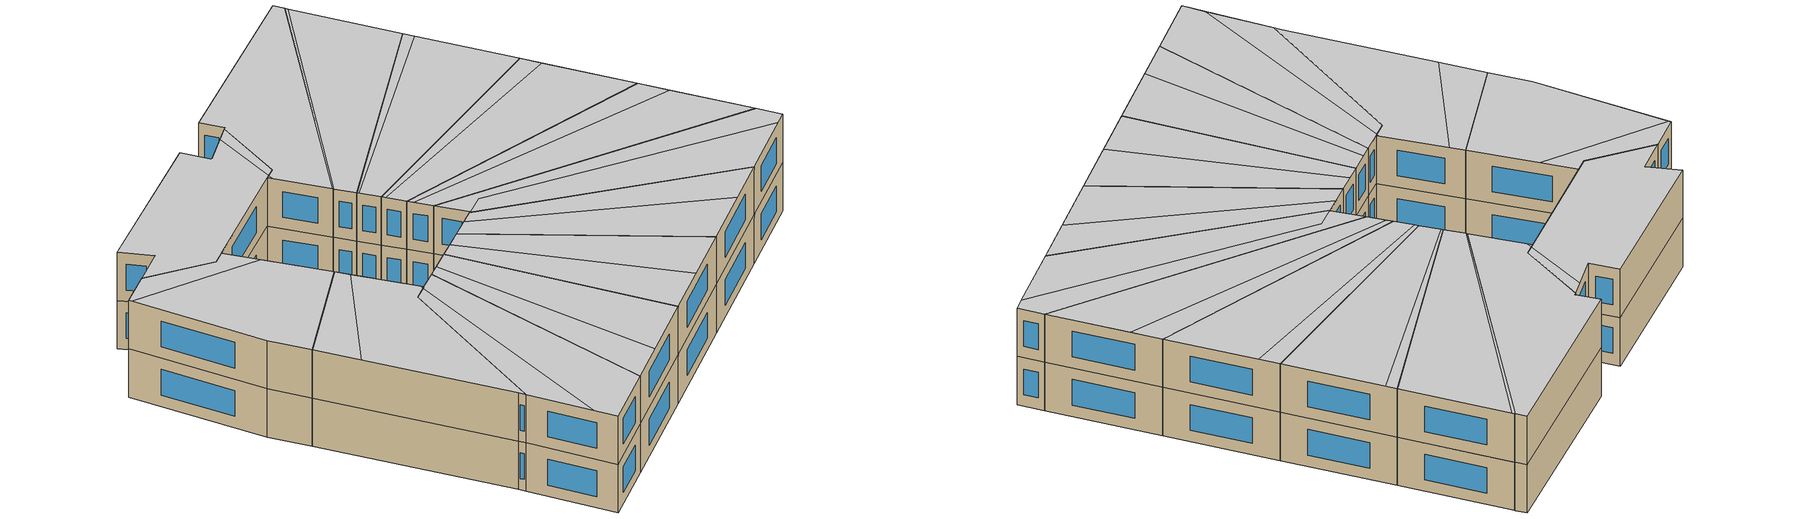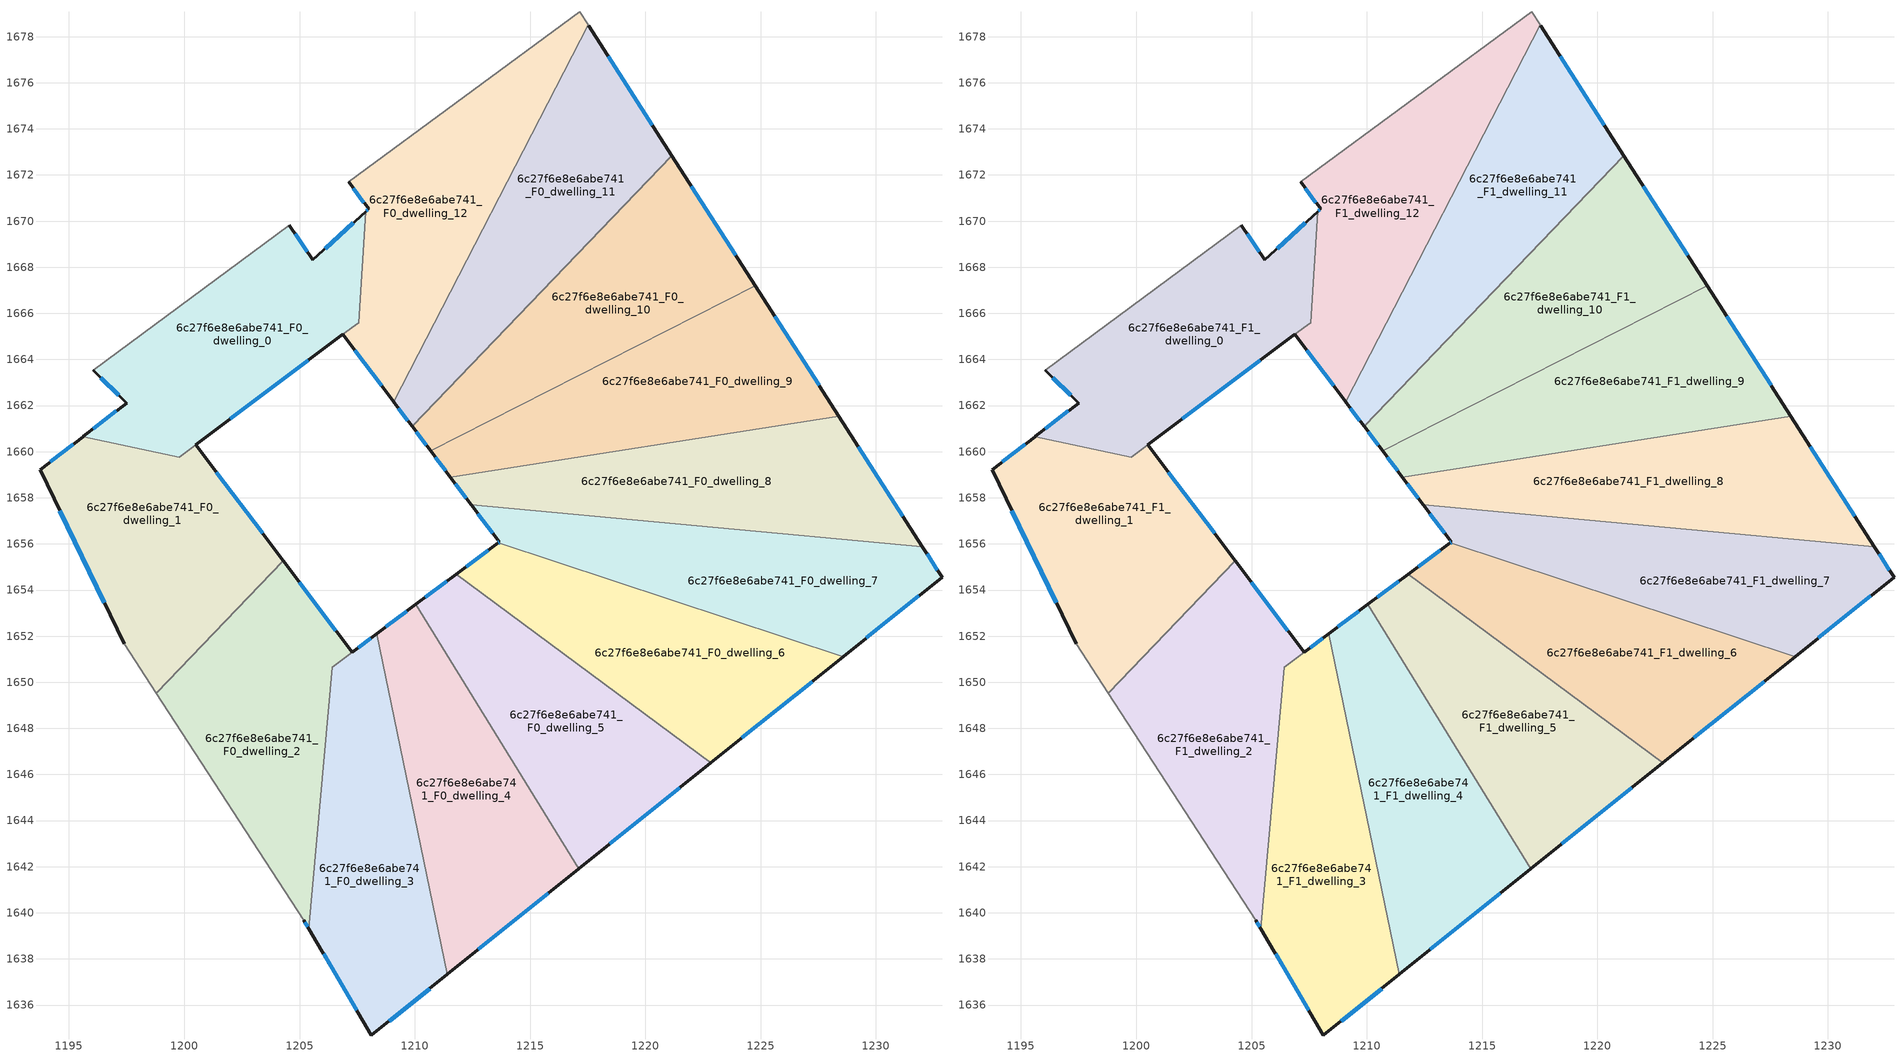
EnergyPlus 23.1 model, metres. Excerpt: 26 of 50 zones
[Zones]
6c27f6e8e6abe741_F0_dwelling_0
 floor ground (EU_floor_Construction): 1207.87,1670.41 1207.56,1665.6 1199.78,1659.76 1195.61,1660.66 1197.5,1662.1 1196.04,1663.54 1204.56,1669.81 1205.58,1668.32 z0
 wall outside (EU_wall_Construction): 1196.04,1663.54 1197.5,1662.1 1195.62,1660.66 / 1207.87,1670.41 1205.58,1668.32 1204.56,1669.81 z0:3
 wall to 6c27f6e8e6abe741_F0_dwelling_1 (EU_wall_Construction): 1195.61,1660.66 1199.78,1659.76 1206.88,1665.08 z0:3
 wall adiabatic (EU_wall_Construction): 1204.56,1669.81 1196.04,1663.54 z0:3
 wall to 6c27f6e8e6abe741_F0_dwelling_12 (EU_wall_Construction): 1207.56,1665.6 1207.87,1670.41 / 1206.88,1665.09 1207.56,1665.59 z0:3
 window (EU_Window_Construction): 1197.06,1661.76 1196.06,1661 / 1196.38,1663.2 1197.16,1662.44 / 1205.34,1668.67 1204.8,1669.46 / 1207.33,1669.92 1206.12,1668.81 z0.7:2.3
6c27f6e8e6abe741_F0_dwelling_1
 floor ground (EU_floor_Construction): 1206.88,1665.08 1200.5,1660.29 1204.29,1655.27 1198.79,1649.52 1197.39,1651.68 1193.74,1659.22 1195.61,1660.66 1199.78,1659.76 z0
 wall outside (EU_wall_Construction): 1204.29,1655.27 1200.5,1660.29 1206.88,1665.08 / 1195.61,1660.66 1193.74,1659.22 1197.39,1651.68 z0:3
 wall to 6c27f6e8e6abe741_F0_dwelling_2 (EU_wall_Construction): 1198.79,1649.52 1204.29,1655.27 z0:3
 wall adiabatic (EU_wall_Construction): 1197.39,1651.68 1198.79,1649.52 z0:3
 window (EU_Window_Construction): 1203.4,1656.45 1201.39,1659.12 / 1194.6,1657.45 1196.53,1653.45 / 1195.17,1660.32 1194.18,1659.56 / 1202,1661.42 1205.38,1663.96 z0.7:2.3
6c27f6e8e6abe741_F0_dwelling_10
 floor ground (EU_floor_Construction): 1221.15,1672.84 1224.76,1667.2 1210.69,1660.03 1209.88,1661.11 z0
 wall outside (EU_wall_Construction): 1209.88,1661.11 1210.69,1660.03 / 1224.76,1667.2 1221.15,1672.84 z0:3
 wall to 6c27f6e8e6abe741_F0_dwelling_11 (EU_wall_Construction): 1221.15,1672.84 1209.88,1661.11 z0:3
 wall to 6c27f6e8e6abe741_F0_dwelling_9 (EU_wall_Construction): 1210.69,1660.03 1224.76,1667.2 z0:3
 window (EU_Window_Construction): 1210.07,1660.85 1210.5,1660.28 / 1223.92,1668.52 1222,1671.52 z0.7:2.3
6c27f6e8e6abe741_F0_dwelling_11
 floor ground (EU_floor_Construction): 1217.55,1678.47 1221.15,1672.84 1209.88,1661.11 1209.11,1662.13 1209.08,1662.17 1217.52,1678.52 z0
 wall outside (EU_wall_Construction): 1209.08,1662.17 1209.11,1662.13 1209.88,1661.11 / 1221.15,1672.84 1217.55,1678.47 z0:3
 wall to 6c27f6e8e6abe741_F0_dwelling_12 (EU_wall_Construction): 1217.52,1678.52 1209.08,1662.17 z0:3
 wall adiabatic (EU_wall_Construction): 1217.55,1678.47 1217.52,1678.52 z0:3
 window (EU_Window_Construction): 1220.3,1674.16 1218.39,1677.15 / 1209.29,1661.89 1209.7,1661.35 z0.7:2.3
6c27f6e8e6abe741_F0_dwelling_12
 floor ground (EU_floor_Construction): 1217.15,1679.08 1217.52,1678.52 1209.08,1662.17 1206.88,1665.08 1207.56,1665.59 1207.87,1670.41 1207.99,1670.53 1207.13,1671.71 z0
 wall outside (EU_wall_Construction): 1207.13,1671.71 1207.99,1670.53 1207.87,1670.41 / 1206.88,1665.08 1209.08,1662.17 z0:3
 wall adiabatic (EU_wall_Construction): 1217.52,1678.52 1217.15,1679.08 1207.13,1671.71 z0:3
 window (EU_Window_Construction): 1207.97,1670.5 1207.9,1670.44 / 1207.33,1671.43 1207.79,1670.8 / 1207.4,1664.4 1208.56,1662.85 z0.7:2.3
6c27f6e8e6abe741_F0_dwelling_2
 floor ground (EU_floor_Construction): 1204.29,1655.27 1207.28,1651.31 1206.41,1650.66 1205.4,1639.3 1205.18,1639.68 1198.79,1649.52 z0
 wall outside (EU_wall_Construction): 1207.28,1651.31 1204.29,1655.27 / 1205.18,1639.68 1205.4,1639.3 z0:3
 wall adiabatic (EU_wall_Construction): 1198.79,1649.52 1205.18,1639.68 z0:3
 wall to 6c27f6e8e6abe741_F0_dwelling_3 (EU_wall_Construction): 1206.41,1650.66 1207.28,1651.31 / 1205.4,1639.3 1206.41,1650.65 z0:3
 window (EU_Window_Construction): 1206.58,1652.24 1204.99,1654.34 / 1205.23,1639.59 1205.35,1639.39 z0.7:2.3
6c27f6e8e6abe741_F0_dwelling_3
 floor ground (EU_floor_Construction): 1208.35,1652.1 1211.41,1637.33 1208.11,1634.68 1205.4,1639.3 1206.41,1650.65 1207.29,1651.31 z0
 wall outside (EU_wall_Construction): 1208.35,1652.1 1207.29,1651.31 / 1205.4,1639.3 1208.11,1634.68 1211.41,1637.33 z0:3
 wall to 6c27f6e8e6abe741_F0_dwelling_4 (EU_wall_Construction): 1211.41,1637.33 1208.35,1652.1 z0:3
 window (EU_Window_Construction): 1208.1,1651.92 1207.54,1651.5 / 1208.89,1635.31 1210.64,1636.71 / 1206.04,1638.21 1207.48,1635.77 z0.7:2.3
6c27f6e8e6abe741_F0_dwelling_4
 floor ground (EU_floor_Construction): 1210.05,1653.38 1217.12,1641.92 1211.41,1637.33 1208.35,1652.1 z0
 wall outside (EU_wall_Construction): 1210.05,1653.38 1208.35,1652.1 / 1211.41,1637.33 1217.12,1641.92 z0:3
 wall to 6c27f6e8e6abe741_F0_dwelling_5 (EU_wall_Construction): 1217.12,1641.92 1210.05,1653.38 z0:3
 window (EU_Window_Construction): 1209.65,1653.08 1208.75,1652.4 / 1212.75,1638.41 1215.78,1640.84 z0.7:2.3
6c27f6e8e6abe741_F0_dwelling_5
 floor ground (EU_floor_Construction): 1222.84,1646.51 1217.12,1641.92 1210.05,1653.38 1211.8,1654.69 z0
 wall outside (EU_wall_Construction): 1211.8,1654.69 1210.05,1653.38 / 1217.12,1641.92 1222.84,1646.51 z0:3
 wall to 6c27f6e8e6abe741_F0_dwelling_6 (EU_wall_Construction): 1222.84,1646.51 1211.8,1654.69 z0:3
 window (EU_Window_Construction): 1211.39,1654.38 1210.46,1653.69 / 1218.46,1642.99 1221.5,1645.43 z0.7:2.3
6c27f6e8e6abe741_F0_dwelling_6
 floor ground (EU_floor_Construction): 1228.58,1651.11 1222.84,1646.51 1211.8,1654.69 1213.61,1656.04 z0
 wall outside (EU_wall_Construction): 1213.61,1656.04 1211.8,1654.69 / 1222.84,1646.51 1228.58,1651.11 z0:3
 wall to 6c27f6e8e6abe741_F0_dwelling_7 (EU_wall_Construction): 1228.58,1651.11 1213.61,1656.04 z0:3
 window (EU_Window_Construction): 1213.18,1655.73 1212.23,1655.01 / 1224.19,1647.59 1227.23,1650.03 z0.7:2.3
6c27f6e8e6abe741_F0_dwelling_7
 floor ground (EU_floor_Construction): 1232.02,1655.88 1232.86,1654.55 1228.58,1651.11 1213.61,1656.04 1213.66,1656.09 1212.45,1657.7 z0
 wall outside (EU_wall_Construction): 1212.45,1657.7 1213.66,1656.09 1213.61,1656.04 / 1228.58,1651.11 1232.86,1654.55 1232.02,1655.88 z0:3
 wall to 6c27f6e8e6abe741_F0_dwelling_8 (EU_wall_Construction): 1232.02,1655.88 1212.45,1657.7 z0:3
 window (EU_Window_Construction): 1213.65,1656.08 1213.62,1656.05 / 1212.74,1657.32 1213.38,1656.46 / 1232.66,1654.86 1232.21,1655.56 / 1229.59,1651.92 1231.86,1653.74 z0.7:2.3
6c27f6e8e6abe741_F0_dwelling_8
 floor ground (EU_floor_Construction): 1228.39,1661.55 1232.02,1655.88 1212.45,1657.7 1211.54,1658.9 z0
 wall outside (EU_wall_Construction): 1211.54,1658.9 1212.45,1657.7 / 1232.02,1655.88 1228.39,1661.55 z0:3
 wall to 6c27f6e8e6abe741_F0_dwelling_9 (EU_wall_Construction): 1228.39,1661.55 1211.54,1658.9 z0:3
 window (EU_Window_Construction): 1211.76,1658.61 1212.24,1657.98 / 1231.16,1657.21 1229.24,1660.21 z0.7:2.3
6c27f6e8e6abe741_F0_dwelling_9
 floor ground (EU_floor_Construction): 1224.76,1667.2 1228.39,1661.55 1211.54,1658.9 1210.69,1660.03 z0
 wall outside (EU_wall_Construction): 1210.69,1660.03 1211.54,1658.9 / 1228.39,1661.55 1224.76,1667.2 z0:3
 window (EU_Window_Construction): 1210.89,1659.76 1211.34,1659.16 / 1227.53,1662.87 1225.61,1665.87 z0.7:2.3
6c27f6e8e6abe741_F1_dwelling_0
 floor to 6c27f6e8e6abe741_F0_dwelling_0 (EU_floor_Construction): 1207.87,1670.41 1207.56,1665.59 1206.88,1665.08 1199.78,1659.76 1195.62,1660.66 1197.5,1662.1 1196.04,1663.54 1204.56,1669.81 1205.58,1668.32 z3
 wall outside (EU_wall_Construction): 1196.04,1663.54 1197.5,1662.1 1195.62,1660.66 / 1207.87,1670.41 1205.58,1668.32 1204.56,1669.81 z3:6
 wall to 6c27f6e8e6abe741_F1_dwelling_1 (EU_wall_Construction): 1195.61,1660.66 1199.78,1659.76 1206.88,1665.08 z3:6
 wall adiabatic (EU_wall_Construction): 1204.56,1669.81 1196.04,1663.54 z3:6
 wall to 6c27f6e8e6abe741_F1_dwelling_12 (EU_wall_Construction): 1207.56,1665.6 1207.87,1670.41 / 1206.88,1665.09 1207.56,1665.59 z3:6
 window (EU_Window_Construction): 1197.06,1661.76 1196.06,1661 / 1196.38,1663.2 1197.16,1662.44 / 1205.34,1668.67 1204.8,1669.46 / 1207.33,1669.92 1206.12,1668.81 z3.7:5.3
 ceiling to 6c27f6e8e6abe741_F2_dwelling_0 (EU_floor_Construction): 1206.88,1665.08 1207.08,1665.24 1207.08,1669.69 1205.58,1668.32 1204.56,1669.81 1196.04,1663.54 1197.5,1662.1 1195.62,1660.66 1199.78,1659.76 z6
 ceiling to 6c27f6e8e6abe741_F2_dwelling_11 (EU_floor_Construction): 1207.56,1665.59 1207.87,1670.41 1207.08,1669.69 1207.08,1665.24 z6
6c27f6e8e6abe741_F1_dwelling_1
 floor to 6c27f6e8e6abe741_F0_dwelling_1 (EU_floor_Construction): 1206.88,1665.08 1200.5,1660.29 1204.29,1655.27 1198.79,1649.52 1197.39,1651.68 1193.74,1659.22 1195.61,1660.66 1199.78,1659.76 z3
 wall outside (EU_wall_Construction): 1204.29,1655.27 1200.5,1660.29 1206.88,1665.08 / 1195.61,1660.66 1193.74,1659.22 1197.39,1651.68 z3:6
 wall to 6c27f6e8e6abe741_F1_dwelling_2 (EU_wall_Construction): 1198.79,1649.52 1204.29,1655.27 z3:6
 wall adiabatic (EU_wall_Construction): 1197.39,1651.68 1198.79,1649.52 z3:6
 window (EU_Window_Construction): 1203.4,1656.45 1201.39,1659.12 / 1194.6,1657.45 1196.53,1653.45 / 1195.17,1660.32 1194.18,1659.56 / 1202,1661.42 1205.38,1663.96 z3.7:5.3
 ceiling to 6c27f6e8e6abe741_F2_dwelling_1 (EU_floor_Construction): 1198.79,1649.52 1204.29,1655.27 1201.83,1658.54 1193.82,1659.06 1197.39,1651.68 z6
 ceiling to 6c27f6e8e6abe741_F2_dwelling_0 (EU_floor_Construction): 1201.83,1658.54 1200.5,1660.29 1206.88,1665.08 1199.78,1659.76 1195.61,1660.66 1193.74,1659.22 1193.82,1659.06 z6
6c27f6e8e6abe741_F1_dwelling_10
 floor to 6c27f6e8e6abe741_F0_dwelling_10 (EU_floor_Construction): 1221.15,1672.84 1224.76,1667.2 1210.69,1660.03 1209.88,1661.11 z3
 wall outside (EU_wall_Construction): 1209.88,1661.11 1210.69,1660.03 / 1224.76,1667.2 1221.15,1672.84 z3:6
 wall to 6c27f6e8e6abe741_F1_dwelling_11 (EU_wall_Construction): 1221.15,1672.84 1209.88,1661.11 z3:6
 wall to 6c27f6e8e6abe741_F1_dwelling_9 (EU_wall_Construction): 1210.69,1660.03 1224.76,1667.2 z3:6
 window (EU_Window_Construction): 1210.07,1660.85 1210.5,1660.28 / 1223.92,1668.52 1222,1671.52 z3.7:5.3
 ceiling to 6c27f6e8e6abe741_F2_dwelling_9 (EU_floor_Construction): 1224.76,1667.2 1221.53,1672.25 1209.96,1661 1210.69,1660.03 z6
 ceiling to 6c27f6e8e6abe741_F2_dwelling_10 (EU_floor_Construction): 1221.53,1672.25 1221.15,1672.84 1209.88,1661.11 1209.96,1661 z6
6c27f6e8e6abe741_F1_dwelling_11
 floor to 6c27f6e8e6abe741_F0_dwelling_11 (EU_floor_Construction): 1217.55,1678.47 1221.15,1672.84 1209.88,1661.11 1209.11,1662.13 1209.08,1662.17 1217.52,1678.52 z3
 wall outside (EU_wall_Construction): 1209.08,1662.17 1209.11,1662.13 1209.88,1661.11 / 1221.15,1672.84 1217.55,1678.47 z3:6
 wall to 6c27f6e8e6abe741_F1_dwelling_12 (EU_wall_Construction): 1217.52,1678.52 1209.08,1662.17 z3:6
 wall adiabatic (EU_wall_Construction): 1217.55,1678.47 1217.52,1678.52 z3:6
 window (EU_Window_Construction): 1220.3,1674.16 1218.39,1677.15 / 1209.29,1661.89 1209.7,1661.35 z3.7:5.3
 ceiling to 6c27f6e8e6abe741_F2_dwelling_10 (EU_floor_Construction): 1209.88,1661.11 1221.15,1672.84 1217.62,1678.35 1209.13,1662.11 z6
 ceiling to 6c27f6e8e6abe741_F2_dwelling_11 (EU_floor_Construction): 1209.13,1662.11 1217.62,1678.35 1217.51,1678.52 1209.08,1662.17 1209.11,1662.13 z6
6c27f6e8e6abe741_F1_dwelling_12
 floor to 6c27f6e8e6abe741_F0_dwelling_12 (EU_floor_Construction): 1217.15,1679.08 1217.52,1678.52 1209.08,1662.17 1206.88,1665.08 1207.56,1665.59 1207.87,1670.41 1207.99,1670.53 1207.13,1671.71 z3
 wall outside (EU_wall_Construction): 1207.13,1671.71 1207.99,1670.53 1207.87,1670.41 / 1206.88,1665.08 1209.08,1662.17 z3:6
 wall adiabatic (EU_wall_Construction): 1217.52,1678.52 1217.15,1679.08 1207.13,1671.71 z3:6
 window (EU_Window_Construction): 1207.97,1670.5 1207.9,1670.44 / 1207.33,1671.43 1207.79,1670.8 / 1207.4,1664.4 1208.56,1662.85 z3.7:5.3
 ceiling to 6c27f6e8e6abe741_F2_dwelling_11 (EU_floor_Construction): 1209.08,1662.17 1217.51,1678.52 1217.15,1679.08 1207.13,1671.71 1207.99,1670.53 1207.87,1670.41 1207.56,1665.59 1207.08,1665.23 1207.08,1664.82 z6
 ceiling to 6c27f6e8e6abe741_F2_dwelling_0 (EU_floor_Construction): 1207.08,1664.82 1207.08,1665.23 1206.88,1665.08 z6
6c27f6e8e6abe741_F1_dwelling_2
 floor to 6c27f6e8e6abe741_F0_dwelling_2 (EU_floor_Construction): 1204.29,1655.27 1207.28,1651.31 1206.41,1650.66 1205.4,1639.3 1205.18,1639.68 1198.79,1649.52 z3
 wall outside (EU_wall_Construction): 1207.28,1651.31 1204.29,1655.27 / 1205.18,1639.68 1205.4,1639.3 z3:6
 wall adiabatic (EU_wall_Construction): 1198.79,1649.52 1205.18,1639.68 z3:6
 wall to 6c27f6e8e6abe741_F1_dwelling_3 (EU_wall_Construction): 1206.41,1650.66 1207.28,1651.31 / 1205.4,1639.3 1206.41,1650.65 z3:6
 window (EU_Window_Construction): 1206.58,1652.24 1204.99,1654.34 / 1205.23,1639.59 1205.35,1639.39 z3.7:5.3
 ceiling to 6c27f6e8e6abe741_F2_dwelling_2 (EU_floor_Construction): 1205.4,1639.3 1206.41,1650.66 1207.19,1651.23 1207.18,1651.44 1204.84,1654.54 1200.31,1647.18 1205.18,1639.68 z6
 ceiling to 6c27f6e8e6abe741_F2_dwelling_1 (EU_floor_Construction): 1200.31,1647.18 1204.84,1654.54 1204.29,1655.27 1198.79,1649.52 z6
 ceiling to 6c27f6e8e6abe741_F2_dwelling_3 (EU_floor_Construction): 1207.28,1651.31 1207.18,1651.44 1207.19,1651.23 z6
6c27f6e8e6abe741_F1_dwelling_3
 floor to 6c27f6e8e6abe741_F0_dwelling_3 (EU_floor_Construction): 1208.35,1652.1 1211.41,1637.33 1208.11,1634.68 1205.4,1639.3 1206.41,1650.65 1207.29,1651.31 z3
 wall outside (EU_wall_Construction): 1208.35,1652.1 1207.29,1651.31 / 1205.4,1639.3 1208.11,1634.68 1211.41,1637.33 z3:6
 wall to 6c27f6e8e6abe741_F1_dwelling_4 (EU_wall_Construction): 1211.41,1637.33 1208.35,1652.1 z3:6
 window (EU_Window_Construction): 1208.1,1651.92 1207.54,1651.5 / 1208.89,1635.31 1210.64,1636.71 / 1206.04,1638.21 1207.48,1635.77 z3.7:5.3
 ceiling to 6c27f6e8e6abe741_F2_dwelling_3 (EU_floor_Construction): 1211.41,1637.33 1208.35,1652.1 1207.29,1651.31 1207.19,1651.23 1207.41,1635.87 1208.11,1634.68 z6
 ceiling to 6c27f6e8e6abe741_F2_dwelling_2 (EU_floor_Construction): 1207.41,1635.87 1207.19,1651.23 1206.41,1650.65 1205.4,1639.3 z6
6c27f6e8e6abe741_F1_dwelling_4
 floor to 6c27f6e8e6abe741_F0_dwelling_4 (EU_floor_Construction): 1210.05,1653.38 1217.12,1641.92 1211.41,1637.33 1208.35,1652.1 z3
 wall outside (EU_wall_Construction): 1210.05,1653.38 1208.35,1652.1 / 1211.41,1637.33 1217.12,1641.92 z3:6
 wall to 6c27f6e8e6abe741_F1_dwelling_5 (EU_wall_Construction): 1217.12,1641.92 1210.05,1653.38 z3:6
 window (EU_Window_Construction): 1209.65,1653.08 1208.75,1652.4 / 1212.75,1638.41 1215.78,1640.84 z3.7:5.3
 ceiling to 6c27f6e8e6abe741_F2_dwelling_4 (EU_floor_Construction): 1217.12,1641.92 1210.05,1653.38 1209.01,1652.6 1213.67,1639.14 z6
 ceiling to 6c27f6e8e6abe741_F2_dwelling_3 (EU_floor_Construction): 1213.67,1639.14 1209.01,1652.6 1208.35,1652.1 1211.41,1637.33 z6
6c27f6e8e6abe741_F1_dwelling_5
 floor to 6c27f6e8e6abe741_F0_dwelling_5 (EU_floor_Construction): 1222.84,1646.51 1217.12,1641.92 1210.05,1653.38 1211.8,1654.69 z3
 wall outside (EU_wall_Construction): 1211.8,1654.69 1210.05,1653.38 / 1217.12,1641.92 1222.84,1646.51 z3:6
 wall to 6c27f6e8e6abe741_F1_dwelling_6 (EU_wall_Construction): 1222.84,1646.51 1211.8,1654.69 z3:6
 window (EU_Window_Construction): 1211.39,1654.38 1210.46,1653.69 / 1218.46,1642.99 1221.5,1645.43 z3.7:5.3
 ceiling to 6c27f6e8e6abe741_F2_dwelling_5 (EU_floor_Construction): 1222.84,1646.51 1211.8,1654.69 1210.88,1654 1219.86,1644.11 z6
 ceiling to 6c27f6e8e6abe741_F2_dwelling_4 (EU_floor_Construction): 1219.86,1644.11 1210.88,1654 1210.05,1653.38 1217.12,1641.92 z6
6c27f6e8e6abe741_F1_dwelling_6
 floor to 6c27f6e8e6abe741_F0_dwelling_6 (EU_floor_Construction): 1228.58,1651.11 1222.84,1646.51 1211.8,1654.69 1213.61,1656.04 z3
 wall outside (EU_wall_Construction): 1213.61,1656.04 1211.8,1654.69 / 1222.84,1646.51 1228.58,1651.11 z3:6
 wall to 6c27f6e8e6abe741_F1_dwelling_7 (EU_wall_Construction): 1228.58,1651.11 1213.61,1656.04 z3:6
 window (EU_Window_Construction): 1213.18,1655.73 1212.23,1655.01 / 1224.19,1647.59 1227.23,1650.03 z3.7:5.3
 ceiling to 6c27f6e8e6abe741_F2_dwelling_6 (EU_floor_Construction): 1228.58,1651.11 1213.61,1656.04 1212.81,1655.45 1226.06,1649.09 z6
 ceiling to 6c27f6e8e6abe741_F2_dwelling_5 (EU_floor_Construction): 1226.06,1649.09 1212.81,1655.45 1211.8,1654.69 1222.84,1646.51 z6
6c27f6e8e6abe741_F1_dwelling_7
 floor to 6c27f6e8e6abe741_F0_dwelling_7 (EU_floor_Construction): 1232.02,1655.88 1232.86,1654.55 1228.58,1651.11 1213.61,1656.04 1213.66,1656.09 1212.45,1657.7 z3
 wall outside (EU_wall_Construction): 1212.45,1657.7 1213.66,1656.09 1213.61,1656.04 / 1228.58,1651.11 1232.86,1654.55 1232.02,1655.88 z3:6
 wall to 6c27f6e8e6abe741_F1_dwelling_8 (EU_wall_Construction): 1232.02,1655.88 1212.45,1657.7 z3:6
 window (EU_Window_Construction): 1213.65,1656.08 1213.62,1656.05 / 1212.74,1657.32 1213.38,1656.46 / 1232.66,1654.86 1232.21,1655.56 / 1229.59,1651.92 1231.86,1653.74 z3.7:5.3
 ceiling to 6c27f6e8e6abe741_F2_dwelling_7 (EU_floor_Construction): 1232.86,1654.55 1232.02,1655.88 1212.45,1657.7 1213.66,1656.09 1214.77,1656.92 1232.2,1654.02 z6
 ceiling to 6c27f6e8e6abe741_F2_dwelling_6 (EU_floor_Construction): 1232.2,1654.02 1214.77,1656.92 1213.61,1656.04 1228.58,1651.11 z6
6c27f6e8e6abe741_F1_dwelling_8
 floor to 6c27f6e8e6abe741_F0_dwelling_8 (EU_floor_Construction): 1228.39,1661.55 1232.02,1655.88 1212.45,1657.7 1211.54,1658.9 z3
 wall outside (EU_wall_Construction): 1211.54,1658.9 1212.45,1657.7 / 1232.02,1655.88 1228.39,1661.55 z3:6
 wall to 6c27f6e8e6abe741_F1_dwelling_9 (EU_wall_Construction): 1228.39,1661.55 1211.54,1658.9 z3:6
 window (EU_Window_Construction): 1211.76,1658.61 1212.24,1657.98 / 1231.16,1657.21 1229.24,1660.21 z3.7:5.3
 ceiling to 6c27f6e8e6abe741_F2_dwelling_8 (EU_floor_Construction): 1229.37,1660.01 1228.38,1661.55 1211.55,1658.9 1211.79,1658.58 z6
 ceiling to 6c27f6e8e6abe741_F2_dwelling_7 (EU_floor_Construction): 1232.02,1655.88 1229.37,1660.01 1211.79,1658.58 1212.45,1657.7 z6
6c27f6e8e6abe741_F1_dwelling_9
 floor to 6c27f6e8e6abe741_F0_dwelling_9 (EU_floor_Construction): 1224.76,1667.2 1228.39,1661.55 1211.54,1658.9 1210.69,1660.03 z3
 wall outside (EU_wall_Construction): 1210.69,1660.03 1211.54,1658.9 / 1228.39,1661.55 1224.76,1667.2 z3:6
 window (EU_Window_Construction): 1210.89,1659.76 1211.34,1659.16 / 1227.53,1662.87 1225.61,1665.87 z3.7:5.3
 ceiling to 6c27f6e8e6abe741_F2_dwelling_8 (EU_floor_Construction): 1228.38,1661.55 1225.44,1666.14 1210.85,1659.82 1211.55,1658.9 z6
 ceiling to 6c27f6e8e6abe741_F2_dwelling_9 (EU_floor_Construction): 1225.44,1666.14 1224.76,1667.2 1210.69,1660.03 1210.85,1659.82 z6
[Building]
EU S2 Campaign: North Axis=0; Terrain=City; Solar Distribution=FullExterior
[Site:Location]
Budapest.Ferenc.Liszt.Intl.AP: Latitude=47.437; Longitude=19.256; Time Zone=1; Elevation=185
[SizingPeriod:WeatherFileDays]
AnnualSizingPeriod: Begin Month=1; Begin Day of Month=1; End Month=12; End Day of Month=31; Day of Week for Start Day=Monday; Use Weather File Daylight Saving Period=No; Use Weather File Rain and Snow Indicators=No
[MATERIAL]
EU_InternalMass_Material: Roughness=MediumRough; Thickness=0.1; Conductivity=1; Density=1800; Specific Heat=900; Thermal Absorptance=0.9; Solar Absorptance=0.7; Visible Absorptance=0.7
[MATERIAL:NOMASS] Roughness=MediumRough; Thermal Absorptance=0.9; Solar Absorptance=0.7; Visible Absorptance=0.7
Name | Thermal Resistance
EU_wall_NoMass | 0.832559
EU_floor_NoMass | 0.872794
[WINDOWMATERIAL:SIMPLEGLAZINGSYSTEM]
EU_Window_SimpleGlazing: UFactor=2.79869; Solar Heat Gain Coefficient=0.75; Visible Transmittance=0.75
[CONSTRUCTION]
EU_wall_Construction: EU_wall_NoMass
EU_floor_Construction: EU_floor_NoMass
EU_Window_Construction: EU_Window_SimpleGlazing
EU_InternalMass_Construction: EU_InternalMass_Material
[ZONE] Type=1; Multiplier=1; Ceiling Height=autocalculate; Floor Area=autocalculate; Part of Total Floor Area=Yes
Name | Volume
6c27f6e8e6abe741_F0_dwelling_0 | 185.588
6c27f6e8e6abe741_F1_dwelling_0 | 185.556
6c27f6e8e6abe741_F0_dwelling_1; 6c27f6e8e6abe741_F1_dwelling_1 | 191.795
6c27f6e8e6abe741_F0_dwelling_10; 6c27f6e8e6abe741_F1_dwelling_10 | 190.398
6c27f6e8e6abe741_F0_dwelling_11; 6c27f6e8e6abe741_F1_dwelling_11 | 193.13
6c27f6e8e6abe741_F0_dwelling_12; 6c27f6e8e6abe741_F1_dwelling_12 | 190.983
6c27f6e8e6abe741_F0_dwelling_2; 6c27f6e8e6abe741_F1_dwelling_2 | 192.362
6c27f6e8e6abe741_F0_dwelling_3; 6c27f6e8e6abe741_F1_dwelling_3 | 188.401
6c27f6e8e6abe741_F0_dwelling_4; 6c27f6e8e6abe741_F1_dwelling_4 | 190.396
6c27f6e8e6abe741_F0_dwelling_5; 6c27f6e8e6abe741_F1_dwelling_5 | 190.387
6c27f6e8e6abe741_F0_dwelling_6; 6c27f6e8e6abe741_F1_dwelling_6 | 190.349
6c27f6e8e6abe741_F0_dwelling_7; 6c27f6e8e6abe741_F1_dwelling_7 | 190.38
6c27f6e8e6abe741_F0_dwelling_8; 6c27f6e8e6abe741_F1_dwelling_8 | 190.426
6c27f6e8e6abe741_F0_dwelling_9; 6c27f6e8e6abe741_F1_dwelling_9 | 190.355
[INTERNALMASS] Construction=EU_InternalMass_Construction
Name | Zone or ZoneList | Surface Area
6c27f6e8e6abe741_F0_dwelling_0_EU_InternalMass | 6c27f6e8e6abe741_F0_dwelling_0 | 61.8601
6c27f6e8e6abe741_F0_dwelling_1_EU_InternalMass | 6c27f6e8e6abe741_F0_dwelling_1 | 63.9486
6c27f6e8e6abe741_F0_dwelling_2_EU_InternalMass | 6c27f6e8e6abe741_F0_dwelling_2 | 64.1199
6c27f6e8e6abe741_F0_dwelling_3_EU_InternalMass | 6c27f6e8e6abe741_F0_dwelling_3 | 62.8083
6c27f6e8e6abe741_F0_dwelling_4_EU_InternalMass | 6c27f6e8e6abe741_F0_dwelling_4 | 63.4653
6c27f6e8e6abe741_F0_dwelling_5_EU_InternalMass | 6c27f6e8e6abe741_F0_dwelling_5 | 63.4623
6c27f6e8e6abe741_F0_dwelling_6_EU_InternalMass | 6c27f6e8e6abe741_F0_dwelling_6 | 63.4497
6c27f6e8e6abe741_F0_dwelling_7_EU_InternalMass | 6c27f6e8e6abe741_F0_dwelling_7 | 63.46
6c27f6e8e6abe741_F0_dwelling_8_EU_InternalMass | 6c27f6e8e6abe741_F0_dwelling_8 | 63.4753
6c27f6e8e6abe741_F0_dwelling_9_EU_InternalMass | 6c27f6e8e6abe741_F0_dwelling_9 | 63.4516
6c27f6e8e6abe741_F0_dwelling_10_EU_InternalMass | 6c27f6e8e6abe741_F0_dwelling_10 | 63.4659
6c27f6e8e6abe741_F0_dwelling_11_EU_InternalMass | 6c27f6e8e6abe741_F0_dwelling_11 | 64.3811
6c27f6e8e6abe741_F0_dwelling_12_EU_InternalMass | 6c27f6e8e6abe741_F0_dwelling_12 | 63.6538
6c27f6e8e6abe741_F1_dwelling_0_EU_InternalMass | 6c27f6e8e6abe741_F1_dwelling_0 | 61.8601
6c27f6e8e6abe741_F1_dwelling_1_EU_InternalMass | 6c27f6e8e6abe741_F1_dwelling_1 | 63.9486
6c27f6e8e6abe741_F1_dwelling_2_EU_InternalMass | 6c27f6e8e6abe741_F1_dwelling_2 | 64.1199
6c27f6e8e6abe741_F1_dwelling_3_EU_InternalMass | 6c27f6e8e6abe741_F1_dwelling_3 | 62.8083
6c27f6e8e6abe741_F1_dwelling_4_EU_InternalMass | 6c27f6e8e6abe741_F1_dwelling_4 | 63.4653
6c27f6e8e6abe741_F1_dwelling_5_EU_InternalMass | 6c27f6e8e6abe741_F1_dwelling_5 | 63.4623
6c27f6e8e6abe741_F1_dwelling_6_EU_InternalMass | 6c27f6e8e6abe741_F1_dwelling_6 | 63.4497
6c27f6e8e6abe741_F1_dwelling_7_EU_InternalMass | 6c27f6e8e6abe741_F1_dwelling_7 | 63.46
6c27f6e8e6abe741_F1_dwelling_8_EU_InternalMass | 6c27f6e8e6abe741_F1_dwelling_8 | 63.4753
6c27f6e8e6abe741_F1_dwelling_9_EU_InternalMass | 6c27f6e8e6abe741_F1_dwelling_9 | 63.4516
6c27f6e8e6abe741_F1_dwelling_10_EU_InternalMass | 6c27f6e8e6abe741_F1_dwelling_10 | 63.4659
6c27f6e8e6abe741_F1_dwelling_11_EU_InternalMass | 6c27f6e8e6abe741_F1_dwelling_11 | 64.3811
6c27f6e8e6abe741_F1_dwelling_12_EU_InternalMass | 6c27f6e8e6abe741_F1_dwelling_12 | 63.6538
[OTHEREQUIPMENT] Fuel Type=Electricity; Design Level Calculation Method=Watts/Area; Power per Zone Floor Area=1; Fraction Latent=0; Fraction Radiant=0; Fraction Lost=0; Carbon Dioxide Generation Rate=0; EndUse Subcategory=EU_Step8_InternalGains
Name | Zone or ZoneList or Space or SpaceList | Schedule
EU_Step8_InternalGain_6c27f6e8e6abe741_F0_dwelling_0_f000 | 6c27f6e8e6abe741_F0_dwelling_0 | EU_Step8_GainSchedule_6c27f6e8e6abe741_F0_dwelling_0_f000
EU_Step8_InternalGain_6c27f6e8e6abe741_F0_dwelling_1_f000 | 6c27f6e8e6abe741_F0_dwelling_1 | EU_Step8_GainSchedule_6c27f6e8e6abe741_F0_dwelling_1_f000
EU_Step8_InternalGain_6c27f6e8e6abe741_F0_dwelling_2_f000 | 6c27f6e8e6abe741_F0_dwelling_2 | EU_Step8_GainSchedule_6c27f6e8e6abe741_F0_dwelling_2_f000
EU_Step8_InternalGain_6c27f6e8e6abe741_F0_dwelling_3_f000 | 6c27f6e8e6abe741_F0_dwelling_3 | EU_Step8_GainSchedule_6c27f6e8e6abe741_F0_dwelling_3_f000
EU_Step8_InternalGain_6c27f6e8e6abe741_F0_dwelling_4_f000 | 6c27f6e8e6abe741_F0_dwelling_4 | EU_Step8_GainSchedule_6c27f6e8e6abe741_F0_dwelling_4_f000
EU_Step8_InternalGain_6c27f6e8e6abe741_F0_dwelling_5_f000 | 6c27f6e8e6abe741_F0_dwelling_5 | EU_Step8_GainSchedule_6c27f6e8e6abe741_F0_dwelling_5_f000
EU_Step8_InternalGain_6c27f6e8e6abe741_F0_dwelling_6_f000 | 6c27f6e8e6abe741_F0_dwelling_6 | EU_Step8_GainSchedule_6c27f6e8e6abe741_F0_dwelling_6_f000
EU_Step8_InternalGain_6c27f6e8e6abe741_F0_dwelling_7_f000 | 6c27f6e8e6abe741_F0_dwelling_7 | EU_Step8_GainSchedule_6c27f6e8e6abe741_F0_dwelling_7_f000
EU_Step8_InternalGain_6c27f6e8e6abe741_F0_dwelling_8_f000 | 6c27f6e8e6abe741_F0_dwelling_8 | EU_Step8_GainSchedule_6c27f6e8e6abe741_F0_dwelling_8_f000
EU_Step8_InternalGain_6c27f6e8e6abe741_F0_dwelling_9_f000 | 6c27f6e8e6abe741_F0_dwelling_9 | EU_Step8_GainSchedule_6c27f6e8e6abe741_F0_dwelling_9_f000
EU_Step8_InternalGain_6c27f6e8e6abe741_F0_dwelling_10_f000 | 6c27f6e8e6abe741_F0_dwelling_10 | EU_Step8_GainSchedule_6c27f6e8e6abe741_F0_dwelling_10_f000
EU_Step8_InternalGain_6c27f6e8e6abe741_F0_dwelling_11_f000 | 6c27f6e8e6abe741_F0_dwelling_11 | EU_Step8_GainSchedule_6c27f6e8e6abe741_F0_dwelling_11_f000
EU_Step8_InternalGain_6c27f6e8e6abe741_F0_dwelling_12_f000 | 6c27f6e8e6abe741_F0_dwelling_12 | EU_Step8_GainSchedule_6c27f6e8e6abe741_F0_dwelling_12_f000
EU_Step8_InternalGain_6c27f6e8e6abe741_F1_dwelling_0_f000 | 6c27f6e8e6abe741_F1_dwelling_0 | EU_Step8_GainSchedule_6c27f6e8e6abe741_F1_dwelling_0_f000
EU_Step8_InternalGain_6c27f6e8e6abe741_F1_dwelling_1_f000 | 6c27f6e8e6abe741_F1_dwelling_1 | EU_Step8_GainSchedule_6c27f6e8e6abe741_F1_dwelling_1_f000
EU_Step8_InternalGain_6c27f6e8e6abe741_F1_dwelling_2_f000 | 6c27f6e8e6abe741_F1_dwelling_2 | EU_Step8_GainSchedule_6c27f6e8e6abe741_F1_dwelling_2_f000
EU_Step8_InternalGain_6c27f6e8e6abe741_F1_dwelling_3_f000 | 6c27f6e8e6abe741_F1_dwelling_3 | EU_Step8_GainSchedule_6c27f6e8e6abe741_F1_dwelling_3_f000
EU_Step8_InternalGain_6c27f6e8e6abe741_F1_dwelling_4_f000 | 6c27f6e8e6abe741_F1_dwelling_4 | EU_Step8_GainSchedule_6c27f6e8e6abe741_F1_dwelling_4_f000
EU_Step8_InternalGain_6c27f6e8e6abe741_F1_dwelling_5_f000 | 6c27f6e8e6abe741_F1_dwelling_5 | EU_Step8_GainSchedule_6c27f6e8e6abe741_F1_dwelling_5_f000
EU_Step8_InternalGain_6c27f6e8e6abe741_F1_dwelling_6_f000 | 6c27f6e8e6abe741_F1_dwelling_6 | EU_Step8_GainSchedule_6c27f6e8e6abe741_F1_dwelling_6_f000
EU_Step8_InternalGain_6c27f6e8e6abe741_F1_dwelling_7_f000 | 6c27f6e8e6abe741_F1_dwelling_7 | EU_Step8_GainSchedule_6c27f6e8e6abe741_F1_dwelling_7_f000
EU_Step8_InternalGain_6c27f6e8e6abe741_F1_dwelling_8_f000 | 6c27f6e8e6abe741_F1_dwelling_8 | EU_Step8_GainSchedule_6c27f6e8e6abe741_F1_dwelling_8_f000
EU_Step8_InternalGain_6c27f6e8e6abe741_F1_dwelling_9_f000 | 6c27f6e8e6abe741_F1_dwelling_9 | EU_Step8_GainSchedule_6c27f6e8e6abe741_F1_dwelling_9_f000
EU_Step8_InternalGain_6c27f6e8e6abe741_F1_dwelling_10_f000 | 6c27f6e8e6abe741_F1_dwelling_10 | EU_Step8_GainSchedule_6c27f6e8e6abe741_F1_dwelling_10_f000
EU_Step8_InternalGain_6c27f6e8e6abe741_F1_dwelling_11_f000 | 6c27f6e8e6abe741_F1_dwelling_11 | EU_Step8_GainSchedule_6c27f6e8e6abe741_F1_dwelling_11_f000
EU_Step8_InternalGain_6c27f6e8e6abe741_F1_dwelling_12_f000 | 6c27f6e8e6abe741_F1_dwelling_12 | EU_Step8_GainSchedule_6c27f6e8e6abe741_F1_dwelling_12_f000
[ZONEVENTILATION:DESIGNFLOWRATE] Schedule=EU_AlwaysOn; Design Flow Rate Calculation Method=AirChanges/Hour; Air Changes per Hour=0.475469; Ventilation Type=Natural; Fan Pressure Rise=0; Fan Total Efficiency=1; Constant Term Coefficient=1; Temperature Term Coefficient=0; Velocity Term Coefficient=0; Velocity Squared Term Coefficient=0; Minimum Indoor Temperature=-100; Maximum Indoor Temperature=100; Delta Temperature=-100; Minimum Outdoor Temperature=-100; Maximum Outdoor Temperature=100; Maximum Wind Speed=40
Name | Zone or ZoneList or Space or SpaceList
EU_ConstantAir_6c27f6e8e6abe741_F0_dwelling_0 | 6c27f6e8e6abe741_F0_dwelling_0
EU_ConstantAir_6c27f6e8e6abe741_F0_dwelling_1 | 6c27f6e8e6abe741_F0_dwelling_1
EU_ConstantAir_6c27f6e8e6abe741_F0_dwelling_2 | 6c27f6e8e6abe741_F0_dwelling_2
EU_ConstantAir_6c27f6e8e6abe741_F0_dwelling_3 | 6c27f6e8e6abe741_F0_dwelling_3
EU_ConstantAir_6c27f6e8e6abe741_F0_dwelling_4 | 6c27f6e8e6abe741_F0_dwelling_4
EU_ConstantAir_6c27f6e8e6abe741_F0_dwelling_5 | 6c27f6e8e6abe741_F0_dwelling_5
EU_ConstantAir_6c27f6e8e6abe741_F0_dwelling_6 | 6c27f6e8e6abe741_F0_dwelling_6
EU_ConstantAir_6c27f6e8e6abe741_F0_dwelling_7 | 6c27f6e8e6abe741_F0_dwelling_7
EU_ConstantAir_6c27f6e8e6abe741_F0_dwelling_8 | 6c27f6e8e6abe741_F0_dwelling_8
EU_ConstantAir_6c27f6e8e6abe741_F0_dwelling_9 | 6c27f6e8e6abe741_F0_dwelling_9
EU_ConstantAir_6c27f6e8e6abe741_F0_dwelling_10 | 6c27f6e8e6abe741_F0_dwelling_10
EU_ConstantAir_6c27f6e8e6abe741_F0_dwelling_11 | 6c27f6e8e6abe741_F0_dwelling_11
EU_ConstantAir_6c27f6e8e6abe741_F0_dwelling_12 | 6c27f6e8e6abe741_F0_dwelling_12
EU_ConstantAir_6c27f6e8e6abe741_F1_dwelling_0 | 6c27f6e8e6abe741_F1_dwelling_0
EU_ConstantAir_6c27f6e8e6abe741_F1_dwelling_1 | 6c27f6e8e6abe741_F1_dwelling_1
EU_ConstantAir_6c27f6e8e6abe741_F1_dwelling_2 | 6c27f6e8e6abe741_F1_dwelling_2
EU_ConstantAir_6c27f6e8e6abe741_F1_dwelling_3 | 6c27f6e8e6abe741_F1_dwelling_3
EU_ConstantAir_6c27f6e8e6abe741_F1_dwelling_4 | 6c27f6e8e6abe741_F1_dwelling_4
EU_ConstantAir_6c27f6e8e6abe741_F1_dwelling_5 | 6c27f6e8e6abe741_F1_dwelling_5
EU_ConstantAir_6c27f6e8e6abe741_F1_dwelling_6 | 6c27f6e8e6abe741_F1_dwelling_6
EU_ConstantAir_6c27f6e8e6abe741_F1_dwelling_7 | 6c27f6e8e6abe741_F1_dwelling_7
EU_ConstantAir_6c27f6e8e6abe741_F1_dwelling_8 | 6c27f6e8e6abe741_F1_dwelling_8
EU_ConstantAir_6c27f6e8e6abe741_F1_dwelling_9 | 6c27f6e8e6abe741_F1_dwelling_9
EU_ConstantAir_6c27f6e8e6abe741_F1_dwelling_10 | 6c27f6e8e6abe741_F1_dwelling_10
EU_ConstantAir_6c27f6e8e6abe741_F1_dwelling_11 | 6c27f6e8e6abe741_F1_dwelling_11
EU_ConstantAir_6c27f6e8e6abe741_F1_dwelling_12 | 6c27f6e8e6abe741_F1_dwelling_12
[HVACTEMPLATE:THERMOSTAT] Constant Heating Setpoint=20; Constant Cooling Setpoint=50
EU_HeatOnly_6c27f6e8e6abe741_F0_dwelling_0; EU_HeatOnly_6c27f6e8e6abe741_F0_dwelling_1; EU_HeatOnly_6c27f6e8e6abe741_F0_dwelling_2; EU_HeatOnly_6c27f6e8e6abe741_F0_dwelling_3; EU_HeatOnly_6c27f6e8e6abe741_F0_dwelling_4; EU_HeatOnly_6c27f6e8e6abe741_F0_dwelling_5; EU_HeatOnly_6c27f6e8e6abe741_F0_dwelling_6; EU_HeatOnly_6c27f6e8e6abe741_F0_dwelling_7; EU_HeatOnly_6c27f6e8e6abe741_F0_dwelling_8; EU_HeatOnly_6c27f6e8e6abe741_F0_dwelling_9; EU_HeatOnly_6c27f6e8e6abe741_F0_dwelling_10; EU_HeatOnly_6c27f6e8e6abe741_F0_dwelling_11; EU_HeatOnly_6c27f6e8e6abe741_F0_dwelling_12; EU_HeatOnly_6c27f6e8e6abe741_F1_dwelling_0; EU_HeatOnly_6c27f6e8e6abe741_F1_dwelling_1; EU_HeatOnly_6c27f6e8e6abe741_F1_dwelling_2; EU_HeatOnly_6c27f6e8e6abe741_F1_dwelling_3; EU_HeatOnly_6c27f6e8e6abe741_F1_dwelling_4; EU_HeatOnly_6c27f6e8e6abe741_F1_dwelling_5; EU_HeatOnly_6c27f6e8e6abe741_F1_dwelling_6; EU_HeatOnly_6c27f6e8e6abe741_F1_dwelling_7; EU_HeatOnly_6c27f6e8e6abe741_F1_dwelling_8; EU_HeatOnly_6c27f6e8e6abe741_F1_dwelling_9; EU_HeatOnly_6c27f6e8e6abe741_F1_dwelling_10; EU_HeatOnly_6c27f6e8e6abe741_F1_dwelling_11; EU_HeatOnly_6c27f6e8e6abe741_F1_dwelling_12; EU_HeatOnly_6c27f6e8e6abe741_F2_dwelling_0; EU_HeatOnly_6c27f6e8e6abe741_F2_dwelling_1; EU_HeatOnly_6c27f6e8e6abe741_F2_dwelling_2; EU_HeatOnly_6c27f6e8e6abe741_F2_dwelling_3; EU_HeatOnly_6c27f6e8e6abe741_F2_dwelling_4; EU_HeatOnly_6c27f6e8e6abe741_F2_dwelling_5; EU_HeatOnly_6c27f6e8e6abe741_F2_dwelling_6; EU_HeatOnly_6c27f6e8e6abe741_F2_dwelling_7; EU_HeatOnly_6c27f6e8e6abe741_F2_dwelling_8
[HVACTEMPLATE:ZONE:IDEALLOADSAIRSYSTEM] System Availability Schedule=EU_AlwaysOn; Maximum Heating Supply Air Temperature=50; Minimum Cooling Supply Air Temperature=13; Maximum Heating Supply Air Humidity Ratio=0.0156; Minimum Cooling Supply Air Humidity Ratio=0.0077; Heating Limit=NoLimit; Cooling Limit=NoLimit; Heating Availability Schedule=EU_AlwaysOn; Cooling Availability Schedule=EU_CoolingOff; Dehumidification Control Type=ConstantSensibleHeatRatio; Cooling Sensible Heat Ratio=0.7; Dehumidification Setpoint=60; Humidification Control Type=None; Humidification Setpoint=30; Outdoor Air Method=None; Outdoor Air Flow Rate per Person=0.00944; Outdoor Air Flow Rate per Zone Floor Area=0; Outdoor Air Flow Rate per Zone=0; Demand Controlled Ventilation Type=None; Outdoor Air Economizer Type=NoEconomizer; Heat Recovery Type=None; Sensible Heat Recovery Effectiveness=0.7; Latent Heat Recovery Effectiveness=0.65
Name | Template Thermostat
6c27f6e8e6abe741_F0_dwelling_0 | EU_HeatOnly_6c27f6e8e6abe741_F0_dwelling_0
6c27f6e8e6abe741_F0_dwelling_1 | EU_HeatOnly_6c27f6e8e6abe741_F0_dwelling_1
6c27f6e8e6abe741_F0_dwelling_2 | EU_HeatOnly_6c27f6e8e6abe741_F0_dwelling_2
6c27f6e8e6abe741_F0_dwelling_3 | EU_HeatOnly_6c27f6e8e6abe741_F0_dwelling_3
6c27f6e8e6abe741_F0_dwelling_4 | EU_HeatOnly_6c27f6e8e6abe741_F0_dwelling_4
6c27f6e8e6abe741_F0_dwelling_5 | EU_HeatOnly_6c27f6e8e6abe741_F0_dwelling_5
6c27f6e8e6abe741_F0_dwelling_6 | EU_HeatOnly_6c27f6e8e6abe741_F0_dwelling_6
6c27f6e8e6abe741_F0_dwelling_7 | EU_HeatOnly_6c27f6e8e6abe741_F0_dwelling_7
6c27f6e8e6abe741_F0_dwelling_8 | EU_HeatOnly_6c27f6e8e6abe741_F0_dwelling_8
6c27f6e8e6abe741_F0_dwelling_9 | EU_HeatOnly_6c27f6e8e6abe741_F0_dwelling_9
6c27f6e8e6abe741_F0_dwelling_10 | EU_HeatOnly_6c27f6e8e6abe741_F0_dwelling_10
6c27f6e8e6abe741_F0_dwelling_11 | EU_HeatOnly_6c27f6e8e6abe741_F0_dwelling_11
6c27f6e8e6abe741_F0_dwelling_12 | EU_HeatOnly_6c27f6e8e6abe741_F0_dwelling_12
6c27f6e8e6abe741_F1_dwelling_0 | EU_HeatOnly_6c27f6e8e6abe741_F1_dwelling_0
6c27f6e8e6abe741_F1_dwelling_1 | EU_HeatOnly_6c27f6e8e6abe741_F1_dwelling_1
6c27f6e8e6abe741_F1_dwelling_2 | EU_HeatOnly_6c27f6e8e6abe741_F1_dwelling_2
6c27f6e8e6abe741_F1_dwelling_3 | EU_HeatOnly_6c27f6e8e6abe741_F1_dwelling_3
6c27f6e8e6abe741_F1_dwelling_4 | EU_HeatOnly_6c27f6e8e6abe741_F1_dwelling_4
6c27f6e8e6abe741_F1_dwelling_5 | EU_HeatOnly_6c27f6e8e6abe741_F1_dwelling_5
6c27f6e8e6abe741_F1_dwelling_6 | EU_HeatOnly_6c27f6e8e6abe741_F1_dwelling_6
6c27f6e8e6abe741_F1_dwelling_7 | EU_HeatOnly_6c27f6e8e6abe741_F1_dwelling_7
6c27f6e8e6abe741_F1_dwelling_8 | EU_HeatOnly_6c27f6e8e6abe741_F1_dwelling_8
6c27f6e8e6abe741_F1_dwelling_9 | EU_HeatOnly_6c27f6e8e6abe741_F1_dwelling_9
6c27f6e8e6abe741_F1_dwelling_10 | EU_HeatOnly_6c27f6e8e6abe741_F1_dwelling_10
6c27f6e8e6abe741_F1_dwelling_11 | EU_HeatOnly_6c27f6e8e6abe741_F1_dwelling_11
6c27f6e8e6abe741_F1_dwelling_12 | EU_HeatOnly_6c27f6e8e6abe741_F1_dwelling_12
[SIZING:ZONE] Zone Cooling Design Supply Air Temperature Input Method=SupplyAirTemperature; Zone Cooling Design Supply Air Temperature=13; Zone Heating Design Supply Air Temperature Input Method=SupplyAirTemperature; Zone Heating Design Supply Air Temperature=50; Zone Cooling Design Supply Air Humidity Ratio=0.008; Zone Heating Design Supply Air Humidity Ratio=0.008; Cooling Design Air Flow Method=DesignDay; Cooling Design Air Flow Rate=0; Cooling Minimum Air Flow per Zone Floor Area=0.000762; Cooling Minimum Air Flow=0; Cooling Minimum Air Flow Fraction=0.2; Heating Design Air Flow Method=DesignDay; Heating Design Air Flow Rate=0; Heating Maximum Air Flow per Zone Floor Area=0.002032; Heating Maximum Air Flow=0.141576; Heating Maximum Air Flow Fraction=0.3; Account for Dedicated Outdoor Air System=No; Dedicated Outdoor Air System Control Strategy=NeutralSupplyAir; Dedicated Outdoor Air Low Setpoint Temperature for Design=autosize; Dedicated Outdoor Air High Setpoint Temperature for Design=autosize; Zone Load Sizing Method=Sensible Load Only No Latent Load; Zone Latent Cooling Design Supply Air Humidity Ratio Input Method=HumidityRatioDifference; Zone Cooling Design Supply Air Humidity Ratio Difference=0.005; Zone Latent Heating Design Supply Air Humidity Ratio Input Method=HumidityRatioDifference; Zone Humidification Design Supply Air Humidity Ratio Difference=0.005
6c27f6e8e6abe741_F0_dwelling_0; 6c27f6e8e6abe741_F0_dwelling_1; 6c27f6e8e6abe741_F0_dwelling_2; 6c27f6e8e6abe741_F0_dwelling_3; 6c27f6e8e6abe741_F0_dwelling_4; 6c27f6e8e6abe741_F0_dwelling_5; 6c27f6e8e6abe741_F0_dwelling_6; 6c27f6e8e6abe741_F0_dwelling_7; 6c27f6e8e6abe741_F0_dwelling_8; 6c27f6e8e6abe741_F0_dwelling_9; 6c27f6e8e6abe741_F0_dwelling_10; 6c27f6e8e6abe741_F0_dwelling_11; 6c27f6e8e6abe741_F0_dwelling_12; 6c27f6e8e6abe741_F1_dwelling_0; 6c27f6e8e6abe741_F1_dwelling_1; 6c27f6e8e6abe741_F1_dwelling_2; 6c27f6e8e6abe741_F1_dwelling_3; 6c27f6e8e6abe741_F1_dwelling_4; 6c27f6e8e6abe741_F1_dwelling_5; 6c27f6e8e6abe741_F1_dwelling_6; 6c27f6e8e6abe741_F1_dwelling_7; 6c27f6e8e6abe741_F1_dwelling_8; 6c27f6e8e6abe741_F1_dwelling_9; 6c27f6e8e6abe741_F1_dwelling_10; 6c27f6e8e6abe741_F1_dwelling_11; 6c27f6e8e6abe741_F1_dwelling_12
[SCHEDULE:CONSTANT]
Name | Hourly Value
EU_AlwaysOn | 1
EU_CoolingOff | 0
[SCHEDULE:FILE] Column Number=1; Rows to Skip at Top=0; Number of Hours of Data=8760; Column Separator=Comma; Interpolate to Timestep=No; Minutes per Item=60; Adjust Schedule for Daylight Savings=Yes
Name | File
EU_Step8_GainSchedule_6c27f6e8e6abe741_F0_dwelling_0_f000 | ../../schedules/6c27f6e8e6abe741/6c27f6e8e6abe741_F0_dwelling_0_f000_gain.csv
EU_Step8_GainSchedule_6c27f6e8e6abe741_F0_dwelling_1_f000 | ../../schedules/6c27f6e8e6abe741/6c27f6e8e6abe741_F0_dwelling_1_f000_gain.csv
EU_Step8_GainSchedule_6c27f6e8e6abe741_F0_dwelling_2_f000 | ../../schedules/6c27f6e8e6abe741/6c27f6e8e6abe741_F0_dwelling_2_f000_gain.csv
EU_Step8_GainSchedule_6c27f6e8e6abe741_F0_dwelling_3_f000 | ../../schedules/6c27f6e8e6abe741/6c27f6e8e6abe741_F0_dwelling_3_f000_gain.csv
EU_Step8_GainSchedule_6c27f6e8e6abe741_F0_dwelling_4_f000 | ../../schedules/6c27f6e8e6abe741/6c27f6e8e6abe741_F0_dwelling_4_f000_gain.csv
EU_Step8_GainSchedule_6c27f6e8e6abe741_F0_dwelling_5_f000 | ../../schedules/6c27f6e8e6abe741/6c27f6e8e6abe741_F0_dwelling_5_f000_gain.csv
EU_Step8_GainSchedule_6c27f6e8e6abe741_F0_dwelling_6_f000 | ../../schedules/6c27f6e8e6abe741/6c27f6e8e6abe741_F0_dwelling_6_f000_gain.csv
EU_Step8_GainSchedule_6c27f6e8e6abe741_F0_dwelling_7_f000 | ../../schedules/6c27f6e8e6abe741/6c27f6e8e6abe741_F0_dwelling_7_f000_gain.csv
EU_Step8_GainSchedule_6c27f6e8e6abe741_F0_dwelling_8_f000 | ../../schedules/6c27f6e8e6abe741/6c27f6e8e6abe741_F0_dwelling_8_f000_gain.csv
EU_Step8_GainSchedule_6c27f6e8e6abe741_F0_dwelling_9_f000 | ../../schedules/6c27f6e8e6abe741/6c27f6e8e6abe741_F0_dwelling_9_f000_gain.csv
EU_Step8_GainSchedule_6c27f6e8e6abe741_F0_dwelling_10_f000 | ../../schedules/6c27f6e8e6abe741/6c27f6e8e6abe741_F0_dwelling_10_f000_gain.csv
EU_Step8_GainSchedule_6c27f6e8e6abe741_F0_dwelling_11_f000 | ../../schedules/6c27f6e8e6abe741/6c27f6e8e6abe741_F0_dwelling_11_f000_gain.csv
EU_Step8_GainSchedule_6c27f6e8e6abe741_F0_dwelling_12_f000 | ../../schedules/6c27f6e8e6abe741/6c27f6e8e6abe741_F0_dwelling_12_f000_gain.csv
EU_Step8_GainSchedule_6c27f6e8e6abe741_F1_dwelling_0_f000 | ../../schedules/6c27f6e8e6abe741/6c27f6e8e6abe741_F1_dwelling_0_f000_gain.csv
EU_Step8_GainSchedule_6c27f6e8e6abe741_F1_dwelling_1_f000 | ../../schedules/6c27f6e8e6abe741/6c27f6e8e6abe741_F1_dwelling_1_f000_gain.csv
EU_Step8_GainSchedule_6c27f6e8e6abe741_F1_dwelling_2_f000 | ../../schedules/6c27f6e8e6abe741/6c27f6e8e6abe741_F1_dwelling_2_f000_gain.csv
EU_Step8_GainSchedule_6c27f6e8e6abe741_F1_dwelling_3_f000 | ../../schedules/6c27f6e8e6abe741/6c27f6e8e6abe741_F1_dwelling_3_f000_gain.csv
EU_Step8_GainSchedule_6c27f6e8e6abe741_F1_dwelling_4_f000 | ../../schedules/6c27f6e8e6abe741/6c27f6e8e6abe741_F1_dwelling_4_f000_gain.csv
EU_Step8_GainSchedule_6c27f6e8e6abe741_F1_dwelling_5_f000 | ../../schedules/6c27f6e8e6abe741/6c27f6e8e6abe741_F1_dwelling_5_f000_gain.csv
EU_Step8_GainSchedule_6c27f6e8e6abe741_F1_dwelling_6_f000 | ../../schedules/6c27f6e8e6abe741/6c27f6e8e6abe741_F1_dwelling_6_f000_gain.csv
EU_Step8_GainSchedule_6c27f6e8e6abe741_F1_dwelling_7_f000 | ../../schedules/6c27f6e8e6abe741/6c27f6e8e6abe741_F1_dwelling_7_f000_gain.csv
EU_Step8_GainSchedule_6c27f6e8e6abe741_F1_dwelling_8_f000 | ../../schedules/6c27f6e8e6abe741/6c27f6e8e6abe741_F1_dwelling_8_f000_gain.csv
EU_Step8_GainSchedule_6c27f6e8e6abe741_F1_dwelling_9_f000 | ../../schedules/6c27f6e8e6abe741/6c27f6e8e6abe741_F1_dwelling_9_f000_gain.csv
EU_Step8_GainSchedule_6c27f6e8e6abe741_F1_dwelling_10_f000 | ../../schedules/6c27f6e8e6abe741/6c27f6e8e6abe741_F1_dwelling_10_f000_gain.csv
EU_Step8_GainSchedule_6c27f6e8e6abe741_F1_dwelling_11_f000 | ../../schedules/6c27f6e8e6abe741/6c27f6e8e6abe741_F1_dwelling_11_f000_gain.csv
EU_Step8_GainSchedule_6c27f6e8e6abe741_F1_dwelling_12_f000 | ../../schedules/6c27f6e8e6abe741/6c27f6e8e6abe741_F1_dwelling_12_f000_gain.csv
